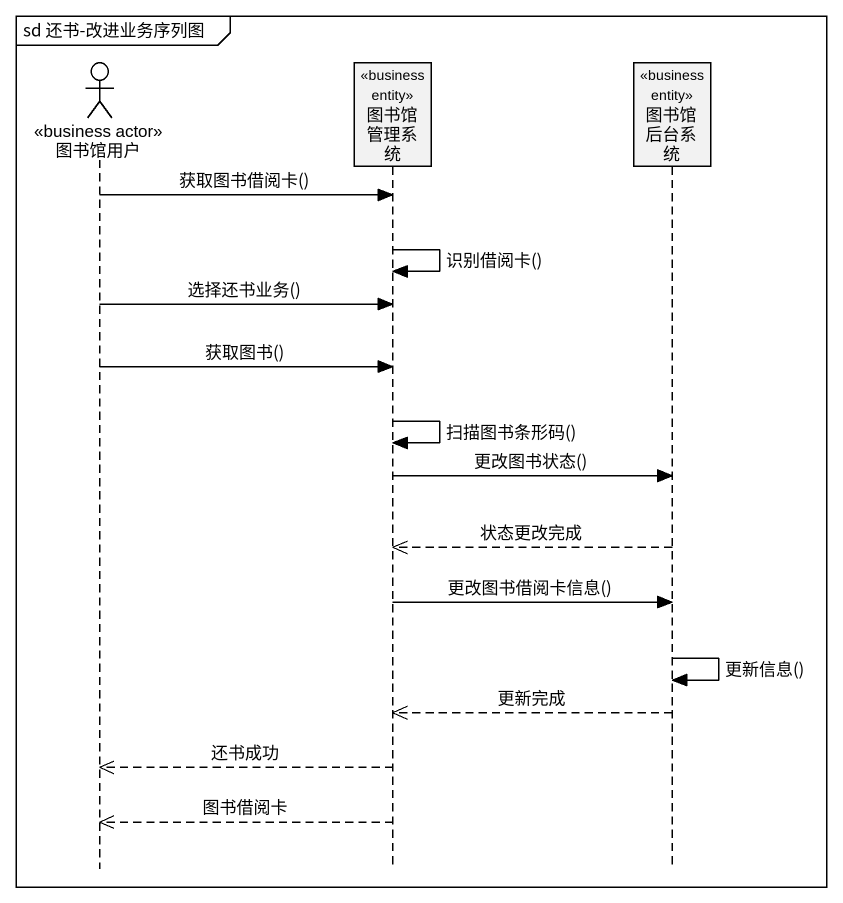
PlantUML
@startuml
mainframe sd 还书-改进业务序列图
hide footbox
actor 图书馆用户 <<business actor>>
participant 图书馆管理系统 <<business entity>>
participant 图书馆后台系统 <<business entity>>

图书馆用户 -> 图书馆管理系统 : 获取图书借阅卡()
图书馆管理系统 -> 图书馆管理系统 : 识别借阅卡()
图书馆用户 -> 图书馆管理系统 : 选择还书业务()
图书馆用户 -> 图书馆管理系统 : 获取图书()
图书馆管理系统 -> 图书馆管理系统 : 扫描图书条形码()
图书馆管理系统 -> 图书馆后台系统 : 更改图书状态()
图书馆后台系统 -->> 图书馆管理系统 : 状态更改完成
图书馆管理系统 -> 图书馆后台系统 : 更改图书借阅卡信息()
图书馆后台系统 -> 图书馆后台系统 : 更新信息()
图书馆后台系统 -->> 图书馆管理系统 : 更新完成
图书馆管理系统 -->> 图书馆用户 : 还书成功
图书馆管理系统 -->> 图书馆用户 : 图书借阅卡
@enduml
